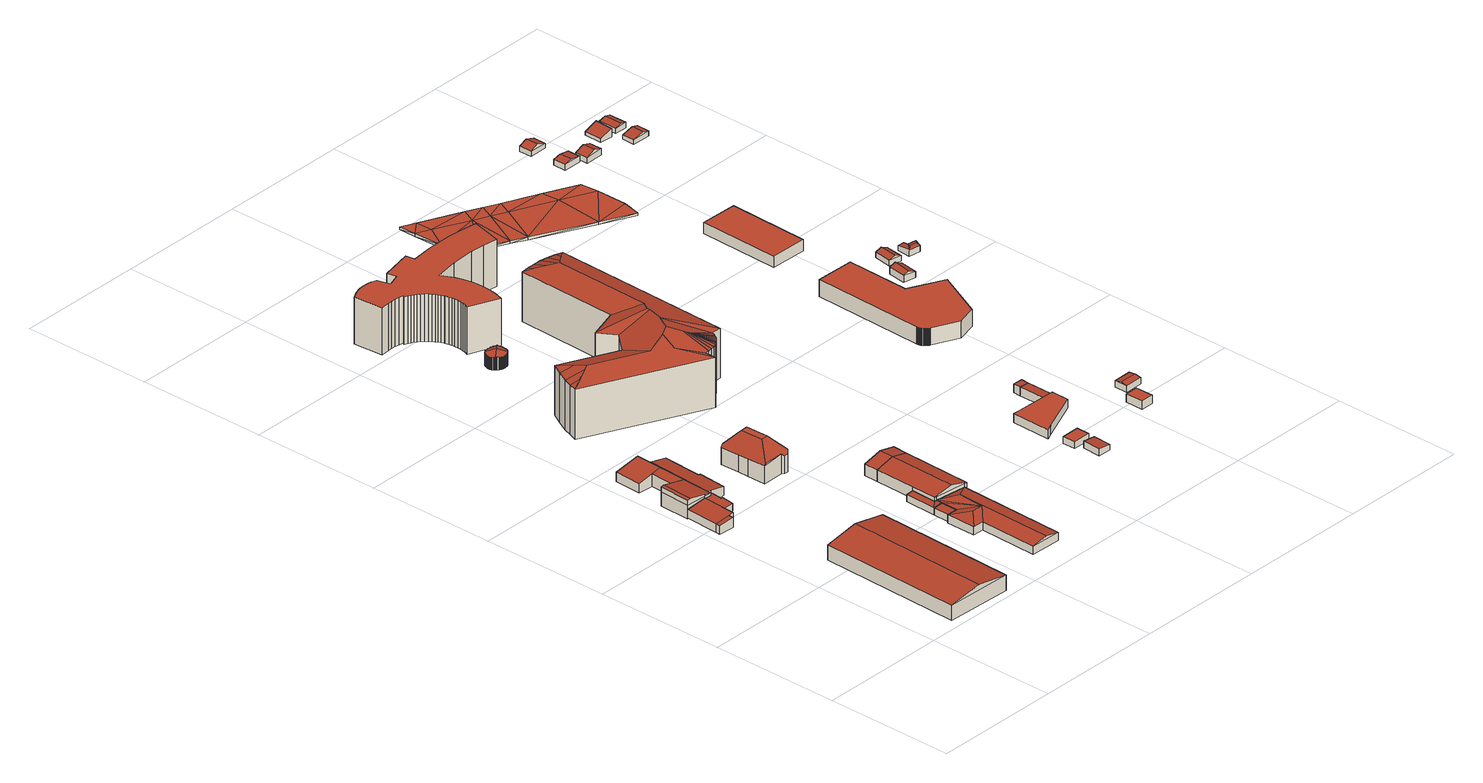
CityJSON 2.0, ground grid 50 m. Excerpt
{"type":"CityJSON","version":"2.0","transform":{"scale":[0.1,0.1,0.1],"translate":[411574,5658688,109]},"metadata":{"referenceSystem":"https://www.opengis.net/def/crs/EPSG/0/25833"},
"CityObjects":{
"building1":{"type":"Building","attributes":{"Dachtyp_tdc":"tdcFreeFormRoof","Gemeindeschluessel":14612000,"Dachneigung":10.07,"QualitaetDacherkennung":33,"Geometrietyp2DReferenz":"3000","measuredHeight":8.07,"function":"31001_2000","roofType":"5000"},"geometry":[{"type":"Solid","lod":"2","boundaries":[[[[0,1,2,3]],[[1,4,5,2]],[[4,6,7,5]],[[6,0,3,7]],[[1,0,8,9]],[[9,8,6,4]],[[0,6,8]],[[4,1,9]],[[3,2,5,7]]]],"semantics":{"surfaces":[{"type":"WallSurface"},{"type":"RoofSurface"},{"type":"GroundSurface"}],"values":[[0,0,0,0,1,1,0,0,2]]}}]},
"building2":{"type":"Building","attributes":{"Gemeindeschluessel":14612000,"Geometrietyp2DReferenz":"3000","function":"31001_2000","roofType":"9999"},"children":["building2-1","building2-2","building2-3"]},
"building2-1":{"type":"BuildingPart","attributes":{"Dachtyp_tdc":"tdcPolyFlatRoof","Dachneigung":5.96,"QualitaetDacherkennung":84,"Geometrietyp2DReferenz":"3000","measuredHeight":3.87,"roofType":"2100"},"parents":["building2"],"geometry":[{"type":"MultiSurface","lod":"2","boundaries":[[[10,11,12,13]],[[11,14,15,12]],[[14,16,17,18,15]],[[14,11,10,16]],[[18,13,12,15]]],"semantics":{"surfaces":[{"type":"WallSurface"},{"type":"RoofSurface"},{"type":"GroundSurface"}],"values":[0,0,0,1,2]}}]},
"building2-2":{"type":"BuildingPart","attributes":{"Dachtyp_tdc":"tdcPolyFlatRoof","Dachneigung":6.39,"QualitaetDacherkennung":86,"Geometrietyp2DReferenz":"3000","measuredHeight":4.09,"roofType":"2100"},"parents":["building2"],"geometry":[{"type":"MultiSurface","lod":"2","boundaries":[[[19,10,13,20]],[[17,21,22,18]],[[21,23,24,25,22]],[[26,27,28,29,30]],[[27,19,20,28]],[[27,26,23,21,17,10,19]],[[20,13,18,22,25,29,28]]],"semantics":{"surfaces":[{"type":"WallSurface"},{"type":"RoofSurface"},{"type":"GroundSurface"}],"values":[0,0,0,0,0,1,2]}}]},
"building2-3":{"type":"BuildingPart","attributes":{"Dachtyp_tdc":"tdcPolyFlatRoof","Dachneigung":5.71,"QualitaetDacherkennung":75,"Geometrietyp2DReferenz":"3000","measuredHeight":3.88,"roofType":"2100"},"parents":["building2"],"geometry":[{"type":"MultiSurface","lod":"2","boundaries":[[[31,32,33,34]],[[32,35,36,33]],[[35,37,38,36]],[[37,39,40,38]],[[39,41,42,40]],[[41,30,29,42]],[[41,39,37,35,32,31,24,30]],[[29,25,34,33,36,38,40,42]],[[24,31,34,25]]],"semantics":{"surfaces":[{"type":"WallSurface"},{"type":"RoofSurface"},{"type":"GroundSurface"}],"values":[0,0,0,0,0,0,1,2,0]}}]},
"building3":{"type":"Building","attributes":{"Gemeindeschluessel":14612000,"Geometrietyp2DReferenz":"3000","function":"31001_2000","roofType":"9999"},"children":["building3-1","building3-2","building3-3"]},
"building3-1":{"type":"BuildingPart","attributes":{"Dachtyp_tdc":"tdcPolyFlatRoof","Dachneigung":9.76,"QualitaetDacherkennung":97,"Geometrietyp2DReferenz":"3000","measuredHeight":5.39,"roofType":"2100"},"parents":["building3"],"geometry":[{"type":"MultiSurface","lod":"2","boundaries":[[[43,44,45,46]],[[47,48,49,50]],[[48,47,51,43,46]],[[45,44,50,49]]],"semantics":{"surfaces":[{"type":"WallSurface"},{"type":"RoofSurface"},{"type":"GroundSurface"}],"values":[0,0,1,2]}}]},
"building3-2":{"type":"BuildingPart","attributes":{"Dachtyp_tdc":"tdcGableRoof","Dachneigung":12.26,"QualitaetDacherkennung":92,"Geometrietyp2DReferenz":"3000","measuredHeight":7.43,"roofType":"3100"},"parents":["building3"],"geometry":[{"type":"MultiSurface","lod":"2","boundaries":[[[52,53,47,50,54]],[[43,55,56,44]],[[55,57,58,56]],[[57,59,60,58]],[[59,61,62,60]],[[61,52,54,62]],[[63,64,65,66]],[[67,66,65,68,57,55,43]],[[59,68,65,64,61]],[[57,68,59]],[[53,67,43,51]],[[52,63,66,67,53]],[[61,64,63,52]],[[54,50,44,56,58,60,62]]],"semantics":{"surfaces":[{"type":"WallSurface"},{"type":"RoofSurface"},{"type":"GroundSurface"}],"values":[0,0,0,0,0,0,1,1,0,0,0,0,0,2]}}]},
"building3-3":{"type":"BuildingPart","attributes":{"Dachtyp_tdc":"tdcPolyFlatRoof","Dachneigung":10.18,"QualitaetDacherkennung":90,"Geometrietyp2DReferenz":"3000","measuredHeight":5.36,"roofType":"2100"},"parents":["building3"],"geometry":[{"type":"MultiSurface","lod":"2","boundaries":[[[48,69,70,49]],[[69,71,72,70]],[[71,73,74,72]],[[73,46,45,74]],[[46,73,71,69,48]],[[49,70,72,74,45]]],"semantics":{"surfaces":[{"type":"WallSurface"},{"type":"RoofSurface"},{"type":"GroundSurface"}],"values":[0,0,0,0,1,2]}}]},
"building4":{"type":"Building","attributes":{"Dachtyp_tdc":"tdcPolyFlatRoof","Gemeindeschluessel":14612000,"Dachneigung":12.31,"QualitaetDacherkennung":97,"Geometrietyp2DReferenz":"3000","measuredHeight":5.25,"function":"31001_2000","roofType":"2100"},"geometry":[{"type":"Solid","lod":"2","boundaries":[[[[75,76,77,78]],[[76,79,80,77]],[[79,81,82,80]],[[81,83,84,82]],[[83,85,86,84]],[[85,87,88,86]],[[87,75,78,88]],[[87,85,83,81,79,76,75]],[[78,77,80,82,84,86,88]]]],"semantics":{"surfaces":[{"type":"WallSurface"},{"type":"RoofSurface"},{"type":"GroundSurface"}],"values":[[0,0,0,0,0,0,0,1,2]]}}]},
"building5":{"type":"Building","attributes":{"Dachtyp_tdc":"tdcPolyFlatRoof","Gemeindeschluessel":14612000,"Dachneigung":4.76,"QualitaetDacherkennung":92,"Geometrietyp2DReferenz":"3000","measuredHeight":3.05,"function":"31001_2000","roofType":"2100"},"geometry":[{"type":"Solid","lod":"2","boundaries":[[[[89,90,91,92]],[[90,93,94,91]],[[93,95,96,94]],[[95,89,92,96]],[[95,93,90,89]],[[92,91,94,96]]]],"semantics":{"surfaces":[{"type":"WallSurface"},{"type":"RoofSurface"},{"type":"GroundSurface"}],"values":[[0,0,0,0,1,2]]}}]},
"building6":{"type":"Building","attributes":{"Dachtyp_tdc":"tdcFreeFormRoof","Gemeindeschluessel":14612000,"Dachneigung":12.72,"QualitaetDacherkennung":58,"Geometrietyp2DReferenz":"3000","measuredHeight":4.55,"function":"31001_2000","roofType":"5000"},"geometry":[{"type":"Solid","lod":"2","boundaries":[[[[97,98,99,100]],[[98,101,102,99]],[[101,103,104,102]],[[103,105,106,104]],[[105,107,108,106]],[[107,109,96,108]],[[109,110,94,96]],[[110,111,91,94]],[[111,112,113,91]],[[112,97,100,113]],[[114,115,116]],[[112,115,114]],[[111,115,112]],[[115,111,110]],[[117,118,115,110,109]],[[117,109,107]],[[118,117,107,105]],[[119,116,115,118,105,103]],[[120,119,103,101]],[[120,101,98]],[[114,116,119,120,98,97]],[[114,97,112]],[[100,99,102,104,106,108,96,94,91,113]]]],"semantics":{"surfaces":[{"type":"WallSurface"},{"type":"RoofSurface"},{"type":"GroundSurface"}],"values":[[0,0,0,0,0,0,0,0,0,0,1,1,1,1,1,1,1,1,1,0,1,1,2]]}}]},
"building7":{"type":"Building","attributes":{"Dachtyp_tdc":"tdcFreeFormRoof","Gemeindeschluessel":14612000,"Dachneigung":55.71,"QualitaetDacherkennung":41,"Geometrietyp2DReferenz":"3000","measuredHeight":13.18,"function":"31001_9998","roofType":"5000"},"geometry":[{"type":"Solid","lod":"2","boundaries":[[[[121,122,123,124,125,126,127,128,129,130,131,132,133]],[[134,135,136,137,138,139,140,141,142,143,144,145,121,133,146]],[[147,148,134,146,149,150,151,152]],[[150,149,132,131,153,154,155,156]],[[149,146,133,132]],[[156,151,150]],[[130,153,131]],[[148,135,134]],[[145,122,121]],[[157,158,159,160,161,162,163,164,165,166,167,168,169,170,171,172,173,174,175,176,177,178,179,180,181,182,183,184]],[[129,128,158,157]],[[128,127,159,158]],[[127,126,160,159]],[[126,125,161,160]],[[125,124,162,161]],[[124,123,163,162]],[[123,122,164,163]],[[122,145,165,164]],[[145,144,166,165]],[[144,143,167,166]],[[143,142,168,167]],[[142,141,169,168]],[[141,140,170,169]],[[140,139,171,170]],[[139,138,172,171]],[[138,137,173,172]],[[137,136,174,173]],[[136,135,175,174]],[[135,148,176,175]],[[148,147,177,176]],[[147,152,178,177]],[[152,151,179,178]],[[151,156,180,179]],[[156,155,181,180]],[[155,154,182,181]],[[154,153,183,182]],[[153,130,184,183]],[[130,129,157,184]]]],"semantics":{"surfaces":[{"type":"RoofSurface"},{"type":"WallSurface"},{"type":"GroundSurface"}],"values":[[0,0,0,0,0,1,1,1,1,2,1,1,1,1,1,1,1,1,1,1,1,1,1,1,1,1,1,1,1,1,1,1,1,1,1,1,1,1]]}}]},
"building8":{"type":"Building","attributes":{"Gemeindeschluessel":14612000,"Geometrietyp2DReferenz":"3000","function":"31001_2000","roofType":"9999"},"children":["building8-1","building8-2"]},
"building8-1":{"type":"BuildingPart","attributes":{"Dachtyp_tdc":"tdcPolyFlatRoof","Dachneigung":6.39,"QualitaetDacherkennung":82,"Geometrietyp2DReferenz":"3000","measuredHeight":3.07,"roofType":"2100"},"parents":["building8"],"geometry":[{"type":"MultiSurface","lod":"2","boundaries":[[[111,89,92,91]],[[185,112,113,186]],[[112,111,91,113]],[[112,185,89,111]],[[91,92,186,113]]],"semantics":{"surfaces":[{"type":"WallSurface"},{"type":"RoofSurface"},{"type":"GroundSurface"}],"values":[0,0,0,1,2]}}]},
"building8-2":{"type":"BuildingPart","attributes":{"Dachtyp_tdc":"tdcPolyFlatRoof","Dachneigung":6.6,"QualitaetDacherkennung":80,"Geometrietyp2DReferenz":"3000","measuredHeight":2.98,"roofType":"2100"},"parents":["building8"],"geometry":[{"type":"MultiSurface","lod":"2","boundaries":[[[187,188,189,190]],[[188,185,186,189]],[[89,187,190,92]],[[89,185,188,187]],[[190,189,186,92]]],"semantics":{"surfaces":[{"type":"WallSurface"},{"type":"RoofSurface"},{"type":"GroundSurface"}],"values":[0,0,0,1,2]}}]},
"building9":{"type":"Building","attributes":{"Dachtyp_tdc":"tdcGableRoof","Gemeindeschluessel":14612000,"Dachneigung":13.35,"QualitaetDacherkennung":96,"Geometrietyp2DReferenz":"3000","measuredHeight":6.17,"function":"31001_2000","roofType":"3100"},"geometry":[{"type":"Solid","lod":"2","boundaries":[[[[191,192,100,193]],[[192,194,113,100]],[[194,195,186,113]],[[195,196,189,186]],[[196,197,198,189]],[[197,199,200,198]],[[199,191,193,200]],[[201,202,203,204,205]],[[196,195,206,203,202,197]],[[194,206,195]],[[192,204,203,206,194]],[[191,205,204,192]],[[199,201,205,191]],[[197,202,201,199]],[[193,100,113,186,189,198,200]]]],"semantics":{"surfaces":[{"type":"WallSurface"},{"type":"RoofSurface"},{"type":"GroundSurface"}],"values":[[0,0,0,0,0,0,0,1,1,0,0,0,0,0,2]]}}]},
"building10":{"type":"Building","attributes":{"Dachtyp_tdc":"tdcGableRoof","Gemeindeschluessel":14612000,"Dachneigung":13.76,"QualitaetDacherkennung":85,"Geometrietyp2DReferenz":"3000","measuredHeight":6.25,"function":"31001_2000","roofType":"3100"},"geometry":[{"type":"Solid","lod":"2","boundaries":[[[[207,208,200,209]],[[208,197,198,200]],[[197,210,211,198]],[[210,207,209,211]],[[197,208,202]],[[207,210,212]],[[208,207,212,202]],[[210,197,202,212]],[[209,200,198,211]]]],"semantics":{"surfaces":[{"type":"WallSurface"},{"type":"RoofSurface"},{"type":"GroundSurface"}],"values":[[0,0,0,0,0,0,1,1,2]]}}]},
"building11":{"type":"Building","attributes":{"Dachtyp_tdc":"tdcFreeFormRoof","Gemeindeschluessel":14612000,"Dachneigung":20.02,"QualitaetDacherkennung":84,"Geometrietyp2DReferenz":"3000","measuredHeight":6,"function":"31001_2000","roofType":"5000"},"geometry":[{"type":"Solid","lod":"2","boundaries":[[[[213,214,215,216]],[[214,217,218,215]],[[217,219,220,218]],[[219,221,222,220]],[[221,223,224,222]],[[223,225,226,224]],[[225,227,228,226]],[[227,229,230,228]],[[229,231,232,230]],[[231,233,234,232]],[[233,235,236,234]],[[235,237,238,236]],[[237,239,240,238]],[[239,241,242,240]],[[241,243,244,242]],[[243,245,246,244]],[[245,247,248,246]],[[247,249,250,248]],[[249,251,252,250]],[[251,253,254,252]],[[253,255,256,254]],[[255,257,258,256]],[[257,259,260,258]],[[259,261,262,260]],[[261,263,264,262]],[[263,265,266,264]],[[265,267,268,266]],[[267,269,270,268]],[[269,271,272,270]],[[271,273,274,272]],[[273,275,276,274]],[[275,277,278,276]],[[277,279,280,278]],[[279,281,282,280]],[[281,283,284,282]],[[283,285,286,284]],[[285,287,288,286]],[[287,289,290,288]],[[289,291,292,290]],[[291,293,294,292]],[[293,295,296,294]],[[295,297,298,296]],[[297,299,300,298]],[[299,301,302,300]],[[301,303,304,302]],[[303,305,306,304]],[[305,307,308,306]],[[307,309,310,308]],[[309,311,312,310]],[[311,313,314,312]],[[313,315,316,314]],[[315,317,318,316]],[[317,319,320,318]],[[319,321,322,320]],[[321,323,324,322]],[[323,325,326,324]],[[325,327,328,326]],[[327,329,330,328]],[[329,331,332,330]],[[331,333,334,332]],[[333,335,336,334]],[[335,337,338,336]],[[337,339,340,338]],[[339,341,342,340]],[[341,343,344,342]],[[343,345,346,344]],[[345,347,348,346]],[[347,349,350,348]],[[349,351,352,350]],[[351,353,354,352]],[[353,355,356,354]],[[355,357,358,356]],[[357,359,360,358]],[[359,361,362,360]],[[361,363,364,362]],[[363,365,366,364]],[[365,367,368,366]],[[367,369,370,368]],[[369,371,372,370]],[[371,373,374,372]],[[373,375,376,374]],[[375,377,378,376]],[[377,379,380,378]],[[379,381,382,380]],[[381,383,384,382]],[[383,385,386,384]],[[385,213,216,386]],[[349,347,345,343,341,339,337,335,333,331,329,387,388,371,369,367,365,363,361,359,357,355,353,351]],[[375,373,388,387,389,235,233,231,229,227,225,223,221,219,217,214,213,385,383,381,379,377]],[[387,390,281,279,277,275,273,271,269,267,265,263,261,259,257,255,253,251,249,247,245,243,241,239,237,389]],[[329,327,325,323,321,319,317,315,313,311,309,307,305,303,301,299,297,295,293,291,289,287,285,283,390,387]],[[237,235,389]],[[283,281,390]],[[373,371,388]],[[216,215,218,220,222,224,226,228,230,232,234,236,238,240,242,244,246,248,250,252,254,256,258,260,262,264,266,268,270,272,274,276,278,280,282,284,286,288,290,292,294,296,298,300,302,304,306,308,310,312,314,316,318,320,322,324,326,328,330,332,334,336,338,340,342,344,346,348,350,352,354,356,358,360,362,364,366,368,370,372,374,376,378,380,382,384,386]]]],"semantics":{"surfaces":[{"type":"WallSurface"},{"type":"RoofSurface"},{"type":"GroundSurface"}],"values":[[0,0,0,0,0,0,0,0,0,0,0,0,0,0,0,0,0,0,0,0,0,0,0,0,0,0,0,0,0,0,0,0,0,0,0,0,0,0,0,0,0,0,0,0,0,0,0,0,0,0,0,0,0,0,0,0,0,0,0,0,0,0,0,0,0,0,0,0,0,0,0,0,0,0,0,0,0,0,0,0,0,0,0,0,0,0,0,1,1,1,1,0,0,0,2]]}}]},
"building12":{"type":"Building","attributes":{"name":"Hotel NH","Dachtyp_tdc":"tdcFreeFormRoof","Gemeindeschluessel":14612000,"Dachneigung":18.53,"QualitaetDacherkennung":3,"Geometrietyp2DReferenz":"3000","measuredHeight":24.11,"function":"31001_2071","roofType":"5000"},"geometry":[{"type":"Solid","lod":"2","boundaries":[[[[391,392,393,394]],[[392,395,396,393]],[[395,397,398,396]],[[397,399,400,398]],[[399,401,402,400]],[[401,403,404,402]],[[403,405,406,404]],[[405,407,408,406]],[[407,409,410,408]],[[409,411,412,410]],[[411,413,414,412]],[[413,415,416,414]],[[415,417,418,416]],[[417,419,420,418]],[[419,421,422,420]],[[421,423,424,422]],[[423,425,426,424]],[[427,428,423,421]],[[429,430,427,421,419]],[[431,429,419,417]],[[432,431,417,415]],[[432,415,413]],[[433,430,429,431,432,413,411]],[[434,433,411,409]],[[435,434,409,407]],[[436,437,438,439,440,435,407,405]],[[441,442,436,405,403]],[[441,403,401]],[[443,442,441,401,399]],[[444,443,399,397]],[[444,397,395]],[[445,437,436,442,443,444,395,392]],[[445,392,391]],[[446,438,437,445,391,447]],[[448,446,447,449]],[[450,451,452,453,454,455,448,449,456]],[[457,458,450,456,459]],[[457,459,460]],[[461,462,463,464]],[[462,460,465,463]],[[460,459,466,465]],[[459,456,467,466]],[[456,449,468,467]],[[449,447,469,468]],[[447,391,394,469]],[[425,470,471,426]],[[470,472,473,471]],[[472,474,475,473]],[[474,476,477,475]],[[476,478,479,477]],[[478,480,481,479]],[[480,482,483,481]],[[482,484,485,483]],[[484,486,487,485]],[[486,461,464,487]],[[488,489,482,480]],[[488,480,478]],[[454,453,489,488,478,476]],[[455,454,476,474]],[[439,438,446,448,455,474,472]],[[440,439,472,470]],[[428,427,430,433,434,435,440,470,425]],[[428,425,423]],[[426,471,473,475,477,479,481,483,485,487,464,463,465,466,467,468,469,394,393,396,398,400,402,404,406,408,410,412,414,416,418,420,422,424]],[[490,458,457,460,462]],[[490,462,461]],[[451,450,458,490,461,486]],[[452,451,486,484]],[[489,453,452,484,482]]]],"semantics":{"surfaces":[{"type":"WallSurface"},{"type":"RoofSurface"},{"type":"GroundSurface"}],"values":[[0,0,0,0,0,0,0,0,0,0,0,0,0,0,0,0,0,1,1,1,1,1,1,1,1,1,1,1,1,1,1,1,1,1,1,1,1,1,0,0,0,0,0,0,0,0,0,0,0,0,0,0,0,0,0,1,1,1,1,1,1,1,1,2,1,1,1,1,1]]}}]},
"building13":{"type":"Building","attributes":{"Dachtyp_tdc":"tdcPolyFlatRoof","Gemeindeschluessel":14612000,"Dachneigung":0,"QualitaetDacherkennung":24,"Geometrietyp2DReferenz":"3000","measuredHeight":18.16,"function":"31001_2000","roofType":"1000"},"geometry":[{"type":"Solid","lod":"2","boundaries":[[[[491,492,493,494,495,496,497,498,499,500,501,502,503,504,505,506,507,508,509,510,511,512,513,514,515,516,517,518,519,520,521,522,523,524,525,526,527,528,529,530,531,532,533,534,535,536,537,538,539,540,541,542,543,544,545,546,547,548,549,550,551,552,553,554,555,556,557]],[[558,559,560,561,562,563,564,565,566,567,568,569,570,571,572,573,574,575,576,577,578,579,580,581,582,583,584,585,586,587,588,589,590,591,592,593,594,595,596,597,598,599,600,601,602,603,604,605,606,607,608,609,610,611,612,613,614,615,616,617,618,619,620,621,622,623,624]],[[557,556,559,558]],[[556,555,560,559]],[[555,554,561,560]],[[554,553,562,561]],[[553,552,563,562]],[[552,551,564,563]],[[551,550,565,564]],[[550,549,566,565]],[[549,548,567,566]],[[548,547,568,567]],[[547,546,569,568]],[[546,545,570,569]],[[545,544,571,570]],[[544,543,572,571]],[[543,542,573,572]],[[542,541,574,573]],[[541,540,575,574]],[[540,539,576,575]],[[539,538,577,576]],[[538,537,578,577]],[[537,536,579,578]],[[536,535,580,579]],[[535,534,581,580]],[[532,531,584,583]],[[534,533,582,581]],[[533,532,583,582]],[[531,530,585,584]],[[530,529,586,585]],[[529,528,587,586]],[[528,527,588,587]],[[527,526,589,588]],[[526,525,590,589]],[[525,524,591,590]],[[524,523,592,591]],[[523,522,593,592]],[[522,521,594,593]],[[521,520,595,594]],[[520,519,596,595]],[[519,518,597,596]],[[518,517,598,597]],[[517,516,599,598]],[[516,515,600,599]],[[515,514,601,600]],[[514,513,602,601]],[[513,512,603,602]],[[512,511,604,603]],[[511,510,605,604]],[[510,509,606,605]],[[509,508,607,606]],[[508,507,608,607]],[[507,506,609,608]],[[506,505,610,609]],[[505,504,611,610]],[[504,503,612,611]],[[503,502,613,612]],[[502,501,614,613]],[[501,500,615,614]],[[500,499,616,615]],[[499,498,617,616]],[[498,497,618,617]],[[497,496,619,618]],[[496,495,620,619]],[[495,494,621,620]],[[494,493,622,621]],[[493,492,623,622]],[[492,491,624,623]],[[491,557,558,624]]]],"semantics":{"surfaces":[{"type":"RoofSurface"},{"type":"GroundSurface"},{"type":"WallSurface"}],"values":[[0,1,2,2,2,2,2,2,2,2,2,2,2,2,2,2,2,2,2,2,2,2,2,2,2,2,2,2,2,2,2,2,2,2,2,2,2,2,2,2,2,2,2,2,2,2,2,2,2,2,2,2,2,2,2,2,2,2,2,2,2,2,2,2,2,2,2,2,2]]}}]},
"building14":{"type":"Building","attributes":{"Dachtyp_tdc":"tdcPolyFlatRoof","Gemeindeschluessel":14612000,"Dachneigung":4.91,"QualitaetDacherkennung":88,"Geometrietyp2DReferenz":"3000","measuredHeight":2.68,"function":"31001_9998","roofType":"2100"},"geometry":[{"type":"Solid","lod":"2","boundaries":[[[[625,626,627,628]],[[626,629,630,627]],[[629,631,632,630]],[[631,625,628,632]],[[631,629,626,625]],[[628,627,630,632]]]],"semantics":{"surfaces":[{"type":"WallSurface"},{"type":"RoofSurface"},{"type":"GroundSurface"}],"values":[[0,0,0,0,1,2]]}}]},
"building15":{"type":"Building","attributes":{"Dachtyp_tdc":"tdcPolyFlatRoof","Gemeindeschluessel":14612000,"Dachneigung":0,"QualitaetDacherkennung":81,"Geometrietyp2DReferenz":"3000","measuredHeight":2.61,"function":"31001_9998","roofType":"1000"},"geometry":[{"type":"Solid","lod":"2","boundaries":[[[[633,634,635,636]],[[634,637,638,635]],[[637,639,640,638]],[[639,633,636,640]],[[639,637,634,633]],[[636,635,638,640]]]],"semantics":{"surfaces":[{"type":"WallSurface"},{"type":"RoofSurface"},{"type":"GroundSurface"}],"values":[[0,0,0,0,1,2]]}}]},
"building16":{"type":"Building","attributes":{"Dachtyp_tdc":"tdcPolyFlatRoof","Gemeindeschluessel":14612000,"Dachneigung":0,"QualitaetDacherkennung":88,"Geometrietyp2DReferenz":"3000","measuredHeight":3.39,"function":"31001_2000","roofType":"1000"},"geometry":[{"type":"Solid","lod":"2","boundaries":[[[[641,642,643,644]],[[641,645,646,647,648,649,650,642]],[[643,651,652,653,654,655,656,644]],[[642,650,651,643]],[[650,649,652,651]],[[649,648,653,652]],[[648,647,654,653]],[[647,646,655,654]],[[646,645,656,655]],[[645,641,644,656]]]],"semantics":{"surfaces":[{"type":"WallSurface"},{"type":"RoofSurface"},{"type":"GroundSurface"}],"values":[[0,1,2,0,0,0,0,0,0,0]]}}]},
"building17":{"type":"Building","attributes":{"Dachtyp_tdc":"tdcPolyFlatRoof","Gemeindeschluessel":14612000,"Dachneigung":2.86,"QualitaetDacherkennung":98,"Geometrietyp2DReferenz":"3000","measuredHeight":3.41,"function":"31001_2000","roofType":"2100"},"geometry":[{"type":"Solid","lod":"2","boundaries":[[[[657,647,654,655]],[[647,658,659,654]],[[658,660,661,659]],[[660,657,655,661]],[[660,658,647,657]],[[655,654,659,661]]]],"semantics":{"surfaces":[{"type":"WallSurface"},{"type":"RoofSurface"},{"type":"GroundSurface"}],"values":[[0,0,0,0,1,2]]}}]},
"building18":{"type":"Building","attributes":{"Dachtyp_tdc":"tdcPolyFlatRoof","Gemeindeschluessel":14612000,"Dachneigung":2.57,"QualitaetDacherkennung":96,"Geometrietyp2DReferenz":"3000","measuredHeight":3.39,"function":"31001_2000","roofType":"2100"},"geometry":[{"type":"Solid","lod":"2","boundaries":[[[[662,663,664,665]],[[663,660,661,664]],[[660,658,659,661]],[[658,662,665,659]],[[658,660,663,662]],[[665,664,661,659]]]],"semantics":{"surfaces":[{"type":"WallSurface"},{"type":"RoofSurface"},{"type":"GroundSurface"}],"values":[[0,0,0,0,1,2]]}}]},
"building19":{"type":"Building","attributes":{"Dachtyp_tdc":"tdcPolyFlatRoof","Gemeindeschluessel":14612000,"Dachneigung":0,"QualitaetDacherkennung":89,"Geometrietyp2DReferenz":"3000","measuredHeight":3.14,"function":"31001_9998","roofType":"1000"},"geometry":[{"type":"Solid","lod":"2","boundaries":[[[[666,667,668,669]],[[667,670,671,668]],[[670,672,673,671]],[[672,666,669,673]],[[672,670,667,666]],[[669,668,671,673]]]],"semantics":{"surfaces":[{"type":"WallSurface"},{"type":"RoofSurface"},{"type":"GroundSurface"}],"values":[[0,0,0,0,1,2]]}}]},
"building20":{"type":"Building","attributes":{"Dachtyp_tdc":"tdcGableRoof","Gemeindeschluessel":14612000,"Dachneigung":10.57,"QualitaetDacherkennung":97,"Geometrietyp2DReferenz":"3000","measuredHeight":2.93,"function":"31001_9998","roofType":"3100"},"geometry":[{"type":"Solid","lod":"2","boundaries":[[[[674,675,676,677]],[[675,678,679,676]],[[678,680,681,679]],[[680,674,677,681]],[[678,675,682]],[[674,680,683]],[[675,674,683,682]],[[680,678,682,683]],[[677,676,679,681]]]],"semantics":{"surfaces":[{"type":"WallSurface"},{"type":"RoofSurface"},{"type":"GroundSurface"}],"values":[[0,0,0,0,0,0,1,1,2]]}}]},
"building21":{"type":"Building","attributes":{"Stand_DGM":"2016","Stand_Basis-DLM":"2021","Gemeindeschluessel":"14612000","ObjektHoehe":1,"Stand_Laserscan":"2016","BodenHoehe":110.84,"Stand_3D-Stadtmodell":"2023","Geometrietyp2DReferenz":3000,"AbsoluteHoehe":111.84,"measuredHeight":1,"function":"53001_1800","roofType":"9999"},"geometry":[{"type":"MultiSurface","lod":"2","boundaries":[[[684,685,686]],[[686,685,687]],[[686,687,688]],[[688,687,689]],[[689,690,691]],[[689,691,688]],[[690,692,693]],[[690,693,691]],[[692,694,695]],[[692,695,693]],[[695,694,696]],[[696,694,697]],[[698,687,685]],[[698,699,700]],[[698,700,689]],[[698,689,687]],[[700,701,689]],[[689,701,690]],[[701,702,690]],[[690,702,692]],[[702,703,694]],[[702,694,692]],[[694,703,697]],[[697,703,704]],[[705,704,703]],[[685,684,706]],[[685,706,707]],[[684,686,708]],[[684,708,706]],[[686,688,709]],[[686,709,708]],[[688,691,710]],[[688,710,709]],[[691,693,711]],[[691,711,710]],[[693,695,712]],[[693,712,711]],[[695,696,713]],[[695,713,712]],[[696,697,714]],[[696,714,713]],[[697,704,715]],[[697,715,714]],[[704,705,716]],[[704,716,715]],[[705,703,717]],[[705,717,716]],[[703,702,718]],[[703,718,717]],[[702,701,719]],[[702,719,718]],[[701,700,720]],[[701,720,719]],[[700,699,721]],[[700,721,720]],[[699,698,722]],[[699,722,721]],[[698,685,707]],[[698,707,722]],[[708,707,706]],[[723,707,708]],[[709,723,708]],[[724,723,709]],[[710,725,724]],[[709,710,724]],[[711,726,725]],[[710,711,725]],[[712,727,726]],[[711,712,726]],[[713,727,712]],[[714,727,713]],[[707,723,722]],[[720,721,722]],[[724,720,722]],[[723,724,722]],[[724,719,720]],[[725,719,724]],[[726,727,718]],[[725,718,719]],[[726,718,725]],[[727,717,718]],[[714,717,727]],[[715,717,714]],[[717,715,716]]],"semantics":{"surfaces":[{"type":"RoofSurface"},{"type":"WallSurface"},{"type":"GroundSurface"}],"values":[0,0,0,0,0,0,0,0,0,0,0,0,0,0,0,0,0,0,0,0,0,0,0,0,0,1,1,1,1,1,1,1,1,1,1,1,1,1,1,1,1,1,1,1,1,1,1,1,1,1,1,1,1,1,1,1,1,1,1,2,2,2,2,2,2,2,2,2,2,2,2,2,2,2,2,2,2,2,2,2,2,2,2,2]}}]},
"building22":{"type":"Building","attributes":{"Dachtyp_tdc":"tdcPolyFlatRoof","Gemeindeschluessel":14612000,"Dachneigung":0,"QualitaetDacherkennung":87,"Geometrietyp2DReferenz":"3000","measuredHeight":6.47,"function":"31001_2000","roofType":"1000"},"geometry":[{"type":"Solid","lod":"2","boundaries":[[[[728,729,730,731]],[[729,732,733,730]],[[732,734,735,733]],[[734,736,737,735]],[[736,738,739,737]],[[738,740,741,739]],[[740,742,743,741]],[[742,744,745,743]],[[744,746,747,745]],[[746,748,749,747]],[[748,750,751,749]],[[750,752,753,751]],[[752,754,755,753]],[[754,756,757,755]],[[756,758,759,757]],[[758,760,761,759]],[[760,762,763,761]],[[762,764,765,763]],[[764,766,767,765]],[[766,768,769,767]],[[768,770,771,769]],[[770,772,773,771]],[[772,728,731,773]],[[772,770,768,766,764,762,760,758,756,754,752,750,748,746,744,742,740,738,736,734,732,729,728]],[[731,730,733,735,737,739,741,743,745,747,749,751,753,755,757,759,761,763,765,767,769,771,773]]]],"semantics":{"surfaces":[{"type":"WallSurface"},{"type":"RoofSurface"},{"type":"GroundSurface"}],"values":[[0,0,0,0,0,0,0,0,0,0,0,0,0,0,0,0,0,0,0,0,0,0,0,1,2]]}}]},
"building23":{"type":"Building","attributes":{"Dachtyp_tdc":"tdcPolyFlatRoof","Gemeindeschluessel":14612000,"Dachneigung":0,"QualitaetDacherkennung":79,"Geometrietyp2DReferenz":"3000","measuredHeight":4.26,"function":"31001_2000","roofType":"1000"},"geometry":[{"type":"Solid","lod":"2","boundaries":[[[[774,775,776,777]],[[775,778,779,776]],[[778,780,781,779]],[[780,774,777,781]],[[780,778,775,774]],[[777,776,779,781]]]],"semantics":{"surfaces":[{"type":"WallSurface"},{"type":"RoofSurface"},{"type":"GroundSurface"}],"values":[[0,0,0,0,1,2]]}}]},
"building24":{"type":"Building","attributes":{"Dachtyp_tdc":"tdcGableRoof","Gemeindeschluessel":14612000,"Dachneigung":23.56,"QualitaetDacherkennung":71,"Geometrietyp2DReferenz":"3000","measuredHeight":3.6,"function":"31001_9998","roofType":"3100"},"geometry":[{"type":"Solid","lod":"2","boundaries":[[[[782,783,784,785]],[[783,786,787,784]],[[786,788,789,787]],[[788,782,785,789]],[[786,783,790]],[[782,788,791]],[[783,782,791,790]],[[788,786,790,791]],[[785,784,787,789]]]],"semantics":{"surfaces":[{"type":"WallSurface"},{"type":"RoofSurface"},{"type":"GroundSurface"}],"values":[[0,0,0,0,0,0,1,1,2]]}}]},
"building25":{"type":"Building","attributes":{"Dachtyp_tdc":"tdcGableRoof","Gemeindeschluessel":14612000,"Dachneigung":23.5,"QualitaetDacherkennung":75,"Geometrietyp2DReferenz":"3000","measuredHeight":3.12,"function":"31001_9998","roofType":"3100"},"geometry":[{"type":"Solid","lod":"2","boundaries":[[[[792,793,794,795]],[[793,796,797,794]],[[796,798,799,797]],[[798,792,795,799]],[[796,793,800]],[[792,798,801]],[[793,792,801,800]],[[798,796,800,801]],[[795,794,797,799]]]],"semantics":{"surfaces":[{"type":"WallSurface"},{"type":"RoofSurface"},{"type":"GroundSurface"}],"values":[[0,0,0,0,0,0,1,1,2]]}}]},
"building26":{"type":"Building","attributes":{"Gemeindeschluessel":14612000,"Geometrietyp2DReferenz":"3000","function":"31001_9998","roofType":"9999"},"children":["building26-1","building26-2"]},
"building26-1":{"type":"BuildingPart","attributes":{"Dachtyp_tdc":"tdcPolyFlatRoof","Dachneigung":8.03,"QualitaetDacherkennung":71,"Geometrietyp2DReferenz":"3000","measuredHeight":2.69,"roofType":"2100"},"parents":["building26"],"geometry":[{"type":"MultiSurface","lod":"2","boundaries":[[[802,803,804,805]],[[806,807,808,809,810]],[[807,802,805,808]],[[807,806,803,802]],[[805,804,809,808]]],"semantics":{"surfaces":[{"type":"WallSurface"},{"type":"RoofSurface"},{"type":"GroundSurface"}],"values":[0,0,0,1,2]}}]},
"building26-2":{"type":"BuildingPart","attributes":{"Dachtyp_tdc":"tdcFreeFormRoof","Dachneigung":12.12,"QualitaetDacherkennung":73,"Geometrietyp2DReferenz":"3000","measuredHeight":2.57,"roofType":"5000"},"parents":["building26"],"geometry":[{"type":"MultiSurface","lod":"2","boundaries":[[[811,812,813,814]],[[812,810,809,813]],[[803,811,814,804]],[[815,803,810]],[[816,815,810,812]],[[816,812,811]],[[815,816,811,803]],[[814,813,809,804]]],"semantics":{"surfaces":[{"type":"WallSurface"},{"type":"RoofSurface"},{"type":"GroundSurface"}],"values":[0,0,0,1,1,1,1,2]}}]},
"building27":{"type":"Building","attributes":{"Dachtyp_tdc":"tdcGableRoof","Gemeindeschluessel":14612000,"Dachneigung":10.28,"QualitaetDacherkennung":95,"Geometrietyp2DReferenz":"3000","measuredHeight":2.92,"function":"31001_9998","roofType":"3100"},"geometry":[{"type":"Solid","lod":"2","boundaries":[[[[817,818,819,820]],[[818,821,822,819]],[[821,823,824,822]],[[823,817,820,824]],[[821,818,825]],[[817,823,826]],[[818,817,826,825]],[[823,821,825,826]],[[820,819,822,824]]]],"semantics":{"surfaces":[{"type":"WallSurface"},{"type":"RoofSurface"},{"type":"GroundSurface"}],"values":[[0,0,0,0,0,0,1,1,2]]}}]},
"building28":{"type":"Building","attributes":{"Dachtyp_tdc":"tdcGableRoof","Gemeindeschluessel":14612000,"Dachneigung":20.91,"QualitaetDacherkennung":85,"Geometrietyp2DReferenz":"3000","measuredHeight":3.35,"function":"31001_9998","roofType":"3100"},"geometry":[{"type":"Solid","lod":"2","boundaries":[[[[827,828,829,830]],[[828,831,832,829]],[[831,833,834,832]],[[833,827,830,834]],[[831,828,835]],[[827,833,836]],[[828,827,836,835]],[[833,831,835,836]],[[830,829,832,834]]]],"semantics":{"surfaces":[{"type":"WallSurface"},{"type":"RoofSurface"},{"type":"GroundSurface"}],"values":[[0,0,0,0,0,0,1,1,2]]}}]},
"building29":{"type":"Building","attributes":{"Dachtyp_tdc":"tdcGableRoof","Gemeindeschluessel":14612000,"Dachneigung":20.19,"QualitaetDacherkennung":84,"Geometrietyp2DReferenz":"3000","measuredHeight":3.6,"function":"31001_9998","roofType":"3100"},"geometry":[{"type":"Solid","lod":"2","boundaries":[[[[837,838,839,840]],[[838,841,842,839]],[[841,843,844,842]],[[843,837,840,844]],[[841,838,845]],[[837,843,846]],[[838,837,846,845]],[[843,841,845,846]],[[840,839,842,844]]]],"semantics":{"surfaces":[{"type":"WallSurface"},{"type":"RoofSurface"},{"type":"GroundSurface"}],"values":[[0,0,0,0,0,0,1,1,2]]}}]},
"building30":{"type":"Building","attributes":{"Dachtyp_tdc":"tdcPolyFlatRoof","Gemeindeschluessel":14612000,"Dachneigung":20.93,"QualitaetDacherkennung":66,"Geometrietyp2DReferenz":"3000","measuredHeight":3.25,"function":"31001_9998","roofType":"2100"},"geometry":[{"type":"Solid","lod":"2","boundaries":[[[[847,848,849,850]],[[848,851,852,849]],[[851,853,854,852]],[[853,847,850,854]],[[853,851,848,847]],[[850,849,852,854]]]],"semantics":{"surfaces":[{"type":"WallSurface"},{"type":"RoofSurface"},{"type":"GroundSurface"}],"values":[[0,0,0,0,1,2]]}}]},
"building31":{"type":"Building","attributes":{"Dachtyp_tdc":"tdcGableRoof","Gemeindeschluessel":14612000,"Dachneigung":12.75,"QualitaetDacherkennung":73,"Geometrietyp2DReferenz":"3000","measuredHeight":2.69,"function":"31001_9998","roofType":"3100"},"geometry":[{"type":"Solid","lod":"2","boundaries":[[[[855,856,857,858]],[[856,859,860,857]],[[859,861,862,860]],[[861,855,858,862]],[[859,856,863]],[[855,861,864]],[[856,855,864,863]],[[861,859,863,864]],[[858,857,860,862]]]],"semantics":{"surfaces":[{"type":"WallSurface"},{"type":"RoofSurface"},{"type":"GroundSurface"}],"values":[[0,0,0,0,0,0,1,1,2]]}}]},
"building32":{"type":"Building","attributes":{"Dachtyp_tdc":"tdcGableRoof","Gemeindeschluessel":14612000,"Dachneigung":14.16,"QualitaetDacherkennung":71,"Geometrietyp2DReferenz":"3000","measuredHeight":2.77,"function":"31001_9998","roofType":"3100"},"geometry":[{"type":"Solid","lod":"2","boundaries":[[[[865,866,867,868]],[[866,869,870,867]],[[869,871,872,870]],[[869,866,873]],[[865,871,874]],[[866,865,874,873]],[[871,869,873,874]],[[868,867,870,872]],[[871,865,868,872]]]],"semantics":{"surfaces":[{"type":"WallSurface"},{"type":"RoofSurface"},{"type":"GroundSurface"}],"values":[[0,0,0,0,0,1,1,2,0]]}}]}
},
"vertices":[
[379,556,93],[363,3,93],[363,3,35],[379,556,35],[103,10,93],[103,10,35],[118,564,93],[118,564,35],[249,560,116],[234,6,116],
[62,945,77],[62,927,77],[62,927,38],[62,945,38],[1,931,71],[1,931,38],[2,948,71],[2,948,70],[2,948,38],
[82,945,79],[82,945,38],[8,1078,70],[8,1078,38],[87,1074,79],[87,1074,76],[87,1074,38],[84,995,79],[83,972,79],[83,972,38],[84,995,38],[84,995,68],
[116,1073,76],[116,1086,77],[116,1086,38],[116,1073,38],[130,1086,77],[130,1086,38],[131,1040,73],[131,1040,38],[138,1040,73],[138,1040,38],[137,996,68],[137,996,38],
[121,1193,87],[121,1193,33],[125,1300,33],[125,1300,87],[80,1195,80],[85,1301,80],[85,1301,33],[80,1195,33],[117,1193,87],
[13,1198,86],[80,1195,86],[13,1198,33],[116,1086,87],[116,1086,33],[116,1073,86],[116,1073,33],[87,1074,86],[87,1074,33],[8,1078,86],[8,1078,33],[13,1198,105],[8,1078,105],[19,1077,108],[24,1197,108],[80,1195,95],[87,1074,93],
[25,1304,69],[25,1304,33],[30,1408,69],[30,1408,33],[130,1404,87],[130,1404,33],
[130,1086,83],[116,1086,86],[116,1086,34],[130,1086,34],[132,1349,86],[132,1349,34],[201,1345,71],[201,1345,34],[193,1195,71],[193,1195,34],[202,1195,69],[202,1195,34],[196,1086,69],[196,1086,34],
[560,491,61],[597,490,64],[597,490,34],[560,491,34],[596,425,64],[596,425,34],[559,426,61],[559,426,34],
[719,499,65],[710,82,65],[710,82,34],[719,499,34],[590,85,65],[590,85,34],[595,310,65],[595,310,34],[552,311,65],[552,311,34],[554,426,65],[554,426,34],[559,426,65],[596,425,65],[597,490,65],[598,513,65],[598,513,34],[657,463,79],[652,366,78],[655,370,79],[559,421,66],[610,367,78],[656,369,79],[650,83,79],
[452,1221,112],[441,1231,102],[430,1231,101],[422,1223,110],[392,1222,110],[381,1222,110],[381,1232,99],[359,1232,99],[359,1222,110],[348,1222,110],[345,1222,110],[381,1174,163],[410,1175,163],[455,1041,113],[456,1053,112],[446,1060,123],[446,1107,122],[465,1108,100],[464,1157,100],[445,1157,122],[445,1183,121],[445,1200,121],[453,1208,112],[454,1209,111],[453,1221,112],[410,1086,164],[446,1030,101],[455,1038,111],[383,1085,164],[346,1036,109],[423,1037,109],[432,1029,101],[337,1222,99],[338,1148,100],[339,1106,100],[340,1036,101],[359,1222,33],[359,1232,33],[381,1232,33],[381,1222,33],[392,1222,33],[422,1223,33],[430,1231,33],[441,1231,33],[453,1221,33],[454,1209,33],[453,1208,33],[445,1200,33],[445,1183,33],[445,1157,33],[464,1157,33],[465,1108,33],[446,1107,33],[446,1060,33],[456,1053,33],[455,1038,33],[446,1030,33],[432,1029,33],[423,1037,33],[340,1036,33],[339,1106,33],[338,1148,33],[337,1222,33],[348,1222,33],
[589,514,64],[589,514,34],
[563,614,61],[591,613,64],[591,613,34],[563,614,34],
[727,498,78],[719,499,78],[727,498,34],[598,513,78],[589,514,78],[591,613,78],[595,770,78],[595,770,34],[733,767,78],[733,767,34],[733,767,80],[669,768,96],[663,505,96],[719,499,82],[727,498,80],[598,513,80],
[735,822,81],[733,767,81],[735,822,34],[596,825,78],[596,825,34],[670,823,96],
[320,2148,83],[317,2148,82],[317,2148,36],[320,2148,36],[315,2148,82],[315,2148,36],[312,2148,82],[312,2148,36],[309,2148,82],[309,2148,36],[306,2149,82],[306,2149,36],[303,2150,83],[303,2150,36],[301,2151,83],[301,2151,36],[298,2152,83],[298,2152,36],[295,2154,84],[295,2154,36],[290,2158,85],[290,2158,36],[287,2160,86],[287,2160,36],[286,2162,86],[286,2162,36],[284,2164,85],[284,2164,36],[283,2165,85],[283,2165,36],[282,2167,84],[282,2167,36],[280,2170,84],[280,2170,36],[279,2172,83],[279,2172,36],[279,2174,83],[279,2174,36],[278,2176,82],[278,2176,36],[277,2179,82],[277,2179,36],[277,2181,82],[277,2181,36],[277,2183,82],[277,2183,36],[277,2186,82],[277,2186,36],[277,2188,82],[277,2188,36],[277,2191,82],[277,2191,36],[278,2193,82],[278,2193,36],[279,2195,82],[279,2195,36],[280,2198,82],[280,2198,36],[281,2201,83],[281,2201,36],[282,2203,83],[282,2203,36],[284,2205,84],[284,2205,36],[285,2207,84],[285,2207,36],[287,2209,85],[287,2209,36],[289,2210,85],[289,2210,36],[291,2212,85],[291,2212,36],[292,2213,85],[292,2213,36],[295,2215,84],[295,2215,36],[297,2216,84],[297,2216,36],[299,2217,83],[299,2217,36],[301,2217,83],[301,2217,36],[303,2218,83],[303,2218,36],[306,2218,83],[306,2218,36],[308,2219,82],[308,2219,36],[311,2219,82],[311,2219,36],[313,2219,82],[313,2219,36],[316,2219,82],[316,2219,36],[320,2218,82],[320,2218,36],[322,2218,82],[322,2218,36],[325,2217,83],[325,2217,36],[327,2217,83],[327,2217,36],[329,2216,83],[329,2216,36],[332,2215,83],[332,2215,36],[334,2214,84],[334,2214,36],[336,2212,84],[336,2212,36],[338,2211,85],[338,2211,36],[340,2209,85],[340,2209,36],[342,2208,86],[342,2208,36],[343,2206,87],[343,2206,36],[345,2204,86],[345,2204,36],[346,2202,85],[346,2202,36],[347,2199,85],[347,2199,36],[348,2197,84],[348,2197,36],[349,2195,84],[349,2195,36],[350,2192,84],[350,2192,36],[351,2189,83],[351,2189,36],[351,2186,83],[351,2186,36],[351,2183,83],[351,2183,36],[351,2181,83],[351,2181,36],[351,2178,83],[351,2178,36],[351,2176,83],[351,2176,36],[350,2173,83],[350,2173,36],[350,2171,83],[350,2171,36],[349,2169,83],[349,2169,36],[348,2166,84],[348,2166,36],[346,2164,84],[346,2164,36],[345,2162,85],[345,2162,36],[343,2160,85],[343,2160,36],[342,2158,86],[342,2158,36],[340,2157,86],[340,2157,36],[338,2155,86],[338,2155,36],[336,2153,86],[336,2153,36],[334,2152,85],[334,2152,36],[332,2151,84],[332,2151,36],[329,2149,84],[329,2149,36],[326,2149,83],[326,2149,36],[323,2148,83],[323,2148,36],[316,2183,96],[339,2156,86],[287,2161,86],[290,2211,86],
[595,1519,221],[595,1476,221],[595,1476,30],[595,1519,30],[142,1686,221],[142,1686,30],[153,1718,221],[153,1718,30],[165,1750,221],[165,1750,30],[186,1794,221],[186,1794,30],[210,1837,221],[210,1837,30],[429,1735,221],[429,1735,30],[490,1805,221],[490,1805,30],[448,1871,221],[448,1871,30],[567,1908,221],[567,1908,30],[578,2303,221],[578,2303,30],[608,2306,221],[608,2306,30],[637,2307,221],[637,2307,30],[668,2306,221],[668,2306,30],[698,2301,221],[698,2301,30],[728,2294,221],[728,2294,30],[756,2285,221],[756,2285,30],[685,2232,244],[717,2257,234],[660,2222,249],[665,2215,251],[637,2247,241],[610,2274,232],[656,1840,251],[629,1804,260],[632,1795,259],[451,1634,248],[534,1652,266],[572,1670,271],[605,1726,267],[606,1726,267],[231,1771,238],[246,1729,248],[229,1722,244],[187,1705,233],[521,1591,245],[604,1626,257],[611,1519,221],[610,1618,254],[626,1521,221],[620,1604,248],[619,1606,249],[616,1610,251],[614,1613,252],[612,1616,253],[611,1617,253],[642,1524,221],[631,1583,241],[625,1595,245],[656,1529,221],[665,1534,221],[672,1540,221],[670,1539,221],[670,1539,30],[672,1540,30],[665,1534,30],[656,1529,30],[642,1524,30],[626,1521,30],[611,1519,30],[742,1585,221],[742,1585,30],[703,1585,221],[703,1585,30],[702,1584,221],[702,1584,30],[700,1577,221],[700,1577,30],[696,1569,221],[696,1569,30],[695,1567,221],[695,1567,30],[691,1561,221],[691,1561,30],[686,1554,221],[686,1554,30],[679,1547,221],[679,1547,30],[661,1587,234],[616,1612,251],[640,1577,237],
[293,2417,217],[297,2408,217],[301,2398,217],[301,2395,217],[305,2380,217],[307,2370,217],[308,2360,217],[308,2345,217],[307,2330,217],[305,2320,217],[303,2309,217],[300,2299,217],[298,2295,217],[412,2249,217],[420,2275,217],[424,2294,217],[427,2313,217],[428,2321,217],[429,2348,217],[428,2368,217],[425,2395,217],[419,2421,217],[410,2447,217],[399,2472,217],[385,2496,217],[476,2510,217],[567,2514,217],[623,2511,217],[679,2504,217],[707,2621,217],[648,2629,217],[588,2634,217],[498,2633,217],[409,2623,217],[403,2658,217],[280,2631,217],[288,2595,217],[241,2579,217],[227,2628,217],[216,2632,217],[207,2634,217],[196,2636,217],[184,2637,217],[175,2637,217],[164,2637,217],[152,2635,217],[142,2633,217],[131,2629,217],[120,2624,217],[112,2620,217],[101,2614,217],[110,2501,217],[145,2503,217],[162,2504,217],[179,2504,217],[195,2501,217],[212,2498,217],[209,2491,217],[222,2486,217],[231,2481,217],[240,2476,217],[249,2470,217],[257,2463,217],[267,2454,217],[276,2444,217],[282,2435,217],[287,2426,217],[287,2426,36],[282,2435,36],[276,2444,36],[267,2454,36],[257,2463,36],[249,2470,36],[240,2476,36],[231,2481,36],[222,2486,36],[209,2491,36],[212,2498,36],[195,2501,36],[179,2504,36],[162,2504,36],[145,2503,36],[110,2501,36],[101,2614,36],[112,2620,36],[120,2624,36],[131,2629,36],[142,2633,36],[152,2635,36],[164,2637,36],[175,2637,36],[184,2637,36],[196,2636,36],[207,2634,36],[216,2632,36],[227,2628,36],[241,2579,36],[288,2595,36],[280,2631,36],[403,2658,36],[409,2623,36],[498,2633,36],[588,2634,36],[648,2629,36],[707,2621,36],[679,2504,36],[623,2511,36],[567,2514,36],[476,2510,36],[385,2496,36],[399,2472,36],[410,2447,36],[419,2421,36],[425,2395,36],[428,2368,36],[429,2348,36],[428,2321,36],[427,2313,36],[424,2294,36],[420,2275,36],[412,2249,36],[298,2295,36],[300,2299,36],[303,2309,36],[305,2320,36],[307,2330,36],[308,2345,36],[308,2360,36],[307,2370,36],[305,2380,36],[301,2395,36],[301,2398,36],[297,2408,36],[293,2417,36],
[1195,401,63],[1245,399,58],[1245,399,36],[1195,401,36],[1242,329,58],[1242,329,36],[1192,331,63],[1192,331,36],
[1242,421,62],[1172,421,62],[1172,421,36],[1242,421,36],[1172,471,62],[1172,471,36],[1242,471,62],[1242,471,36],
[1351,610,66],[1191,542,66],[1191,542,32],[1351,610,32],[1352,678,66],[1345,678,66],[1307,679,66],[1196,682,66],[1169,683,66],[1166,530,66],[1166,530,32],[1169,683,32],[1196,682,32],[1307,679,32],[1345,678,32],[1352,678,32],
[1345,678,64],[1306,777,66],[1306,777,32],[1346,776,64],[1346,776,32],
[1307,806,66],[1346,806,64],[1346,806,32],[1307,806,32],
[1576,439,48],[1526,439,48],[1526,439,17],[1576,439,17],[1526,509,48],[1526,509,17],[1576,509,48],[1576,509,17],
[1646,552,38],[1576,552,38],[1576,552,13],[1646,552,13],[1576,602,38],[1576,602,13],[1646,602,38],[1646,602,13],[1576,576,42],[1646,576,42],
[757,2998,28],[758,2933,28],[811,2973,28],[812,2909,28],[969,2902,28],[945,2848,28],[1005,2821,28],[1029,2875,28],[1063,2795,28],[1087,2848,28],[1227,2720,28],[1221,2788,28],[1348,2730,28],[1354,2662,28],[762,2820,28],[763,2749,28],[818,2724,28],[930,2669,28],[987,2641,28],[1211,2531,28],[1354,2543,28],[1338,2473,28],[757,2998,18],[758,2933,18],[811,2973,18],[969,2902,18],[1029,2875,18],[1087,2848,18],[1221,2788,18],[1348,2730,18],[1354,2662,18],[1354,2543,18],[1338,2473,18],[1211,2531,18],[987,2641,18],[930,2669,18],[818,2724,18],[763,2749,18],[762,2820,18],[812,2909,18],[945,2848,18],[1005,2821,18],[1063,2795,18],[1227,2720,18],
[1452,1163,94],[1353,1209,94],[1353,1209,29],[1452,1163,29],[1350,1210,94],[1350,1210,29],[1348,1212,94],[1348,1212,29],[1345,1214,94],[1345,1214,29],[1343,1216,94],[1343,1216,29],[1341,1218,94],[1341,1218,29],[1339,1220,94],[1339,1220,29],[1337,1222,94],[1337,1222,29],[1335,1224,94],[1335,1224,29],[1333,1227,94],[1333,1227,29],[1332,1230,94],[1332,1230,29],[1331,1232,94],[1331,1232,29],[1330,1235,94],[1330,1235,29],[1329,1238,94],[1329,1238,29],[1329,1241,94],[1329,1241,29],[1328,1244,94],[1328,1244,29],[1328,1247,94],[1328,1247,29],[1339,1683,94],[1339,1683,29],[1489,1680,94],[1489,1680,29],[1483,1434,94],[1483,1434,29],[1617,1371,94],[1617,1371,29],[1529,1184,94],[1529,1184,29],
[1375,1914,72],[1383,2226,72],[1383,2226,29],[1375,1914,29],[1526,2222,72],[1526,2222,29],[1518,1911,72],[1518,1911,29],
[1610,1555,37],[1621,1624,37],[1621,1624,10],[1610,1555,10],[1671,1616,33],[1671,1616,10],[1660,1547,33],[1660,1547,10],[1643,1621,46],[1632,1552,46],
[1656,1657,31],[1666,1726,31],[1666,1726,10],[1656,1657,10],[1715,1719,30],[1715,1719,10],[1706,1650,30],[1706,1650,10],[1689,1723,41],[1680,1653,41],
[1776,1701,28],[1774,1681,31],[1774,1681,9],[1776,1701,9],[1746,1650,36],[1750,1703,28],[1750,1703,9],[1746,1650,9],[1746,1650,31],
[1808,1678,31],[1793,1645,31],[1793,1645,9],[1808,1678,9],[1764,1665,35],[1796,1662,35],
[1459,2884,43],[1459,2834,43],[1459,2834,21],[1459,2884,21],[1389,2834,43],[1389,2834,21],[1389,2884,43],[1389,2884,21],[1419,2834,50],[1419,2884,50],
[1380,2976,40],[1380,3026,40],[1380,3026,20],[1380,2976,20],[1450,3026,39],[1450,3026,20],[1450,2976,39],[1450,2976,20],[1413,3026,53],[1413,2976,53],
[1468,2809,43],[1468,2859,43],[1468,2859,21],[1468,2809,21],[1538,2859,46],[1538,2859,21],[1538,2809,46],[1538,2809,21],[1506,2859,57],[1506,2809,57],
[1642,2857,56],[1592,2859,37],[1592,2859,24],[1642,2857,24],[1595,2929,37],[1595,2929,24],[1645,2927,56],[1645,2927,24],
[1656,2772,39],[1657,2822,39],[1657,2822,23],[1656,2772,23],[1727,2820,44],[1727,2820,23],[1726,2770,44],[1726,2770,23],[1704,2821,50],[1702,2771,50],
[1667,2861,43],[1666,2931,43],[1666,2931,23],[1667,2861,23],[1716,2931,44],[1716,2931,23],[1716,2861,45],[1716,2861,23],[1694,2931,50],[1694,2861,50]
]}
